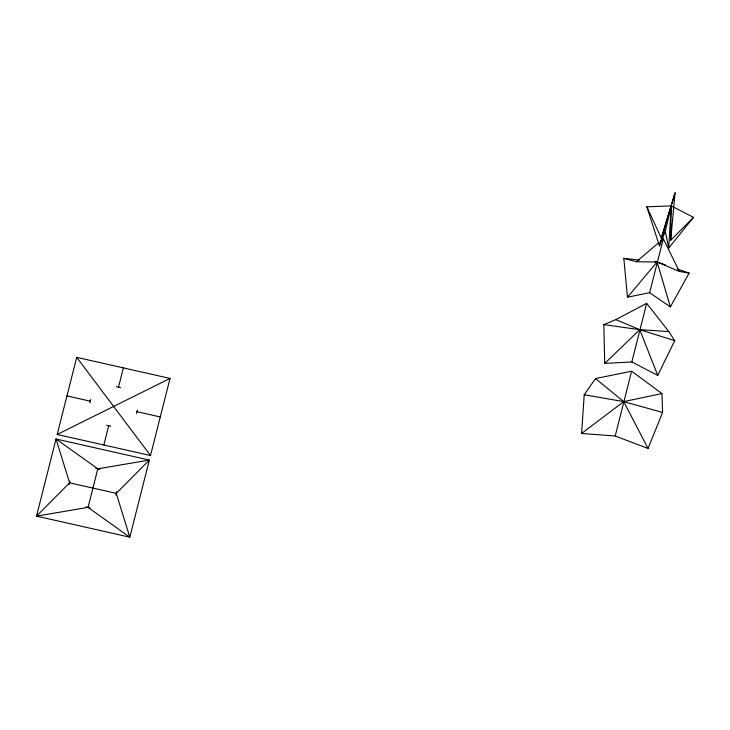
<?xml version="1.0" encoding="UTF-8"?>
<svg xmlns="http://www.w3.org/2000/svg" width="730" height="730" viewBox="0 0 730 730"><rect width="100%" height="100%" fill="white"/><g stroke="black" fill="none" stroke-linecap="round" stroke-linejoin="round"><path stroke-width="1.09" d="M693.5 217.357L670.688 240.279L671.198 205.896L646.844 206.827L659.4 245.882L665.286 231.374L671.198 205.896L693.5 217.357L668.735 247.99L665.286 231.374M668.735 247.99L671.198 205.896L661.353 238.172L646.844 206.827M581.591 433.474L584.219 394.757L595.498 378.569L631.614 371.214L661.937 393.57L662.603 412.45L648.03 448.476L615.207 435.993L581.591 433.474L623.739 401.619L661.937 393.57M670.688 240.279L675.058 192.811L661.353 238.172M649.645 292.712L663.314 238.737L679.356 271.432L689.138 273.102L670.368 306.901L649.645 292.712L627.444 297.21L623.822 258.356L639.352 260.062M631.833 361.943L646.68 303.342L668.844 331.602L674.712 340.645L657.748 375.402L631.833 361.943L604.741 363.43L603.801 324.64L615.837 319.63L646.68 303.342M615.207 435.993L631.614 371.214M57.186 434.469L76.723 357.353L170.035 378.423L150.499 455.538L57.186 434.469L170.035 378.423M69.167 484.537L70.025 481.125M89.845 402.887L90.712 399.474M88.038 507.377L97.811 468.815L149.349 460.073L129.812 537.189L36.5 516.119L56.037 439.004L149.349 460.073L116.252 493.361L69.596 482.831L36.5 516.119L88.038 507.377L129.812 537.189L116.252 493.361M103.843 445.008L108.724 425.727M118.488 387.165L123.379 367.893M115.824 495.068L116.681 491.655M136.501 413.417L137.368 410.005M659.4 245.882L675.058 192.811M627.444 297.21L657.1 262.006L665.641 264.963M604.741 363.43L639.745 329.668L668.844 331.602M623.822 258.356L636.432 261.741L659.117 242.333M660.796 240.891L663.314 238.737M636.432 261.741L657.1 262.006L679.356 271.432M654.874 261.76L657.1 262.006L670.368 306.901M603.801 324.64L639.745 329.668L674.712 340.645M584.219 394.757L623.739 401.619L662.603 412.45M116.426 386.699L120.559 387.639M66.95 395.916L90.283 401.181M136.939 411.711L160.262 416.976M106.662 425.262L110.787 426.192M95.739 468.35L99.873 469.28M85.976 506.912L90.109 507.843M677.394 269.032L689.138 273.102M615.837 319.63L639.745 329.668L657.748 375.402M97.811 468.815L56.037 439.004L69.596 482.831M595.498 378.569L623.739 401.619L648.03 448.476M76.723 357.353L150.499 455.538"/></g></svg>
